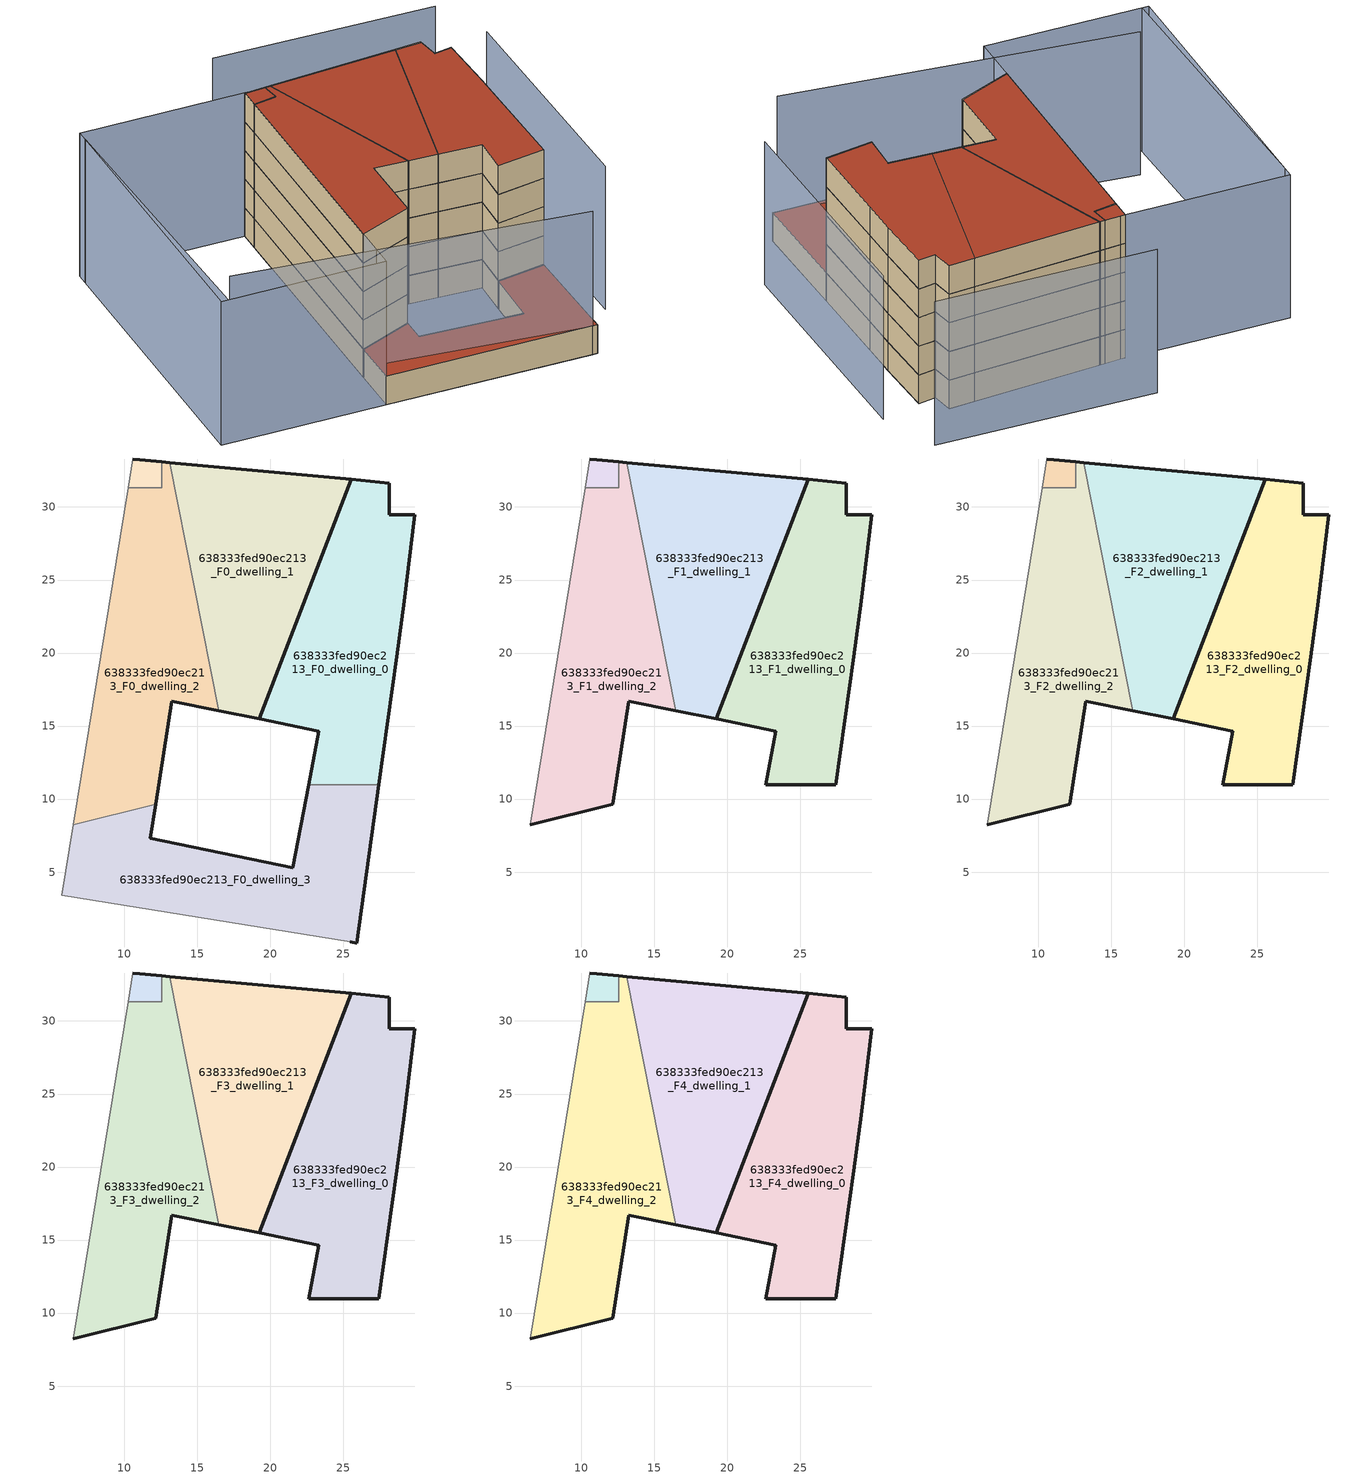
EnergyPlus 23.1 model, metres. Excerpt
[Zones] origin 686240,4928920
638333fed90ec213_F0_dwelling_0
 floor ground (EU_floor_Construction): 27.43,10.99 28.65,19.75 29.18,23.54 29.89,29.47 28.15,29.47 28.15,31.64 25.56,31.88 19.23,15.49 23.33,14.66 22.63,10.99 z0
 wall outside (EU_wall_Construction): 22.63,10.99 23.33,14.66 19.23,15.49 / 19.24,15.49 25.56,31.88 28.15,31.64 28.15,29.47 29.89,29.47 29.18,23.54 28.65,19.75 27.43,10.99 z0:3
 wall to 638333fed90ec213_F0_dwelling_3 (EU_wall_Construction): 27.43,10.99 22.63,10.99 z0:3
638333fed90ec213_F0_dwelling_1
 floor ground (EU_floor_Construction): 19.23,15.49 25.56,31.88 13.11,33.04 16.49,16.05 z0
 wall outside (EU_wall_Construction): 13.11,33.04 25.56,31.88 19.23,15.49 16.49,16.05 z0:3
 wall to 638333fed90ec213_F0_dwelling_2 (EU_wall_Construction): 16.49,16.05 13.11,33.04 z0:3
638333fed90ec213_F0_dwelling_2
 floor ground (EU_floor_Construction): 12.16,9.65 13.26,16.71 16.49,16.05 13.11,33.04 12.57,33.1 12.57,31.3 10.27,31.3 6.51,8.23 z0
 wall outside (EU_wall_Construction): 12.57,33.1 13.11,33.04 / 16.49,16.05 13.26,16.71 12.16,9.65 z0:3
 wall adiabatic (EU_wall_Construction): 6.51,8.23 10.27,31.3 z0:3
 wall to 638333fed90ec213_F0_dwelling_3 (EU_wall_Construction): 12.15,9.65 6.51,8.23 z0:3
 wall to 638333fed90ec213_F0_circulation (EU_wall_Construction): 10.27,31.3 12.57,31.3 12.57,33.1 z0:3
638333fed90ec213_F0_dwelling_3
 floor ground (EU_floor_Construction): 25.93,0.15 27.43,10.99 22.63,10.99 21.55,5.3 11.79,7.32 12.16,9.65 6.51,8.23 5.73,3.43 25.47,0.22 z0
 wall outside (EU_wall_Construction): 12.16,9.65 11.79,7.32 21.55,5.3 22.63,10.99 / 27.43,10.99 25.93,0.15 25.47,0.22 z0:3
 wall adiabatic (EU_wall_Construction): 25.47,0.22 5.73,3.43 6.51,8.23 z0:3
 roof outside (EU_roof_Construction): 27.43,10.99 25.93,0.15 25.47,0.22 5.73,3.43 6.51,8.23 12.16,9.65 11.79,7.32 21.55,5.3 22.63,10.99 z3
638333fed90ec213_F0_circulation
 floor ground (EU_floor_Construction): 12.57,31.3 12.57,33.1 11.08,33.24 10.59,33.29 10.27,31.3 z0
 wall outside (EU_wall_Construction): 10.59,33.29 11.08,33.24 12.57,33.1 z0:3
 wall adiabatic (EU_wall_Construction): 10.27,31.3 10.59,33.29 z0:3
638333fed90ec213_F1_dwelling_0
 floor to 638333fed90ec213_F0_dwelling_0 (EU_floor_Construction): 27.43,10.99 28.65,19.75 29.18,23.54 29.89,29.47 28.15,29.47 28.15,31.64 25.56,31.88 19.23,15.49 23.33,14.66 22.63,10.99 z3
 wall outside (EU_wall_Construction): 19.24,15.49 25.56,31.88 28.15,31.64 28.15,29.47 29.89,29.47 29.18,23.54 28.65,19.75 27.43,10.99 22.63,10.99 23.33,14.66 19.23,15.49 z3:6
638333fed90ec213_F1_dwelling_1
 floor to 638333fed90ec213_F0_dwelling_1 (EU_floor_Construction): 19.23,15.49 25.56,31.88 13.11,33.04 16.49,16.05 z3
 wall outside (EU_wall_Construction): 13.11,33.04 25.56,31.88 19.23,15.49 16.49,16.05 z3:6
 wall to 638333fed90ec213_F1_dwelling_2 (EU_wall_Construction): 16.49,16.05 13.11,33.04 z3:6
638333fed90ec213_F1_dwelling_2
 floor to 638333fed90ec213_F0_dwelling_2 (EU_floor_Construction): 12.15,9.65 13.26,16.71 16.49,16.05 13.11,33.04 12.57,33.1 12.57,31.3 10.27,31.3 6.51,8.23 z3
 wall outside (EU_wall_Construction): 12.57,33.1 13.11,33.04 / 16.49,16.05 13.26,16.71 12.16,9.65 6.51,8.23 z3:6
 wall adiabatic (EU_wall_Construction): 6.51,8.23 10.27,31.3 z3:6
 wall to 638333fed90ec213_F1_circulation (EU_wall_Construction): 10.27,31.3 12.57,31.3 12.57,33.1 z3:6
638333fed90ec213_F1_circulation
 floor to 638333fed90ec213_F0_circulation (EU_floor_Construction): 12.57,31.3 12.57,33.1 11.08,33.24 10.59,33.29 10.27,31.3 z3
 wall outside (EU_wall_Construction): 10.59,33.29 11.08,33.24 12.57,33.1 z3:6
 wall adiabatic (EU_wall_Construction): 10.27,31.3 10.59,33.29 z3:6
638333fed90ec213_F2_dwelling_0
 floor to 638333fed90ec213_F1_dwelling_0 (EU_floor_Construction): 27.43,10.99 28.65,19.75 29.18,23.54 29.89,29.47 28.15,29.47 28.15,31.64 25.56,31.88 19.23,15.49 23.33,14.66 22.63,10.99 z6
 wall outside (EU_wall_Construction): 19.24,15.49 25.56,31.88 28.15,31.64 28.15,29.47 29.89,29.47 29.18,23.54 28.65,19.75 27.43,10.99 22.63,10.99 23.33,14.66 19.23,15.49 z6:9
638333fed90ec213_F2_dwelling_1
 floor to 638333fed90ec213_F1_dwelling_1 (EU_floor_Construction): 19.23,15.49 25.56,31.88 13.11,33.04 16.49,16.05 z6
 wall outside (EU_wall_Construction): 13.11,33.04 25.56,31.88 19.23,15.49 16.49,16.05 z6:9
 wall to 638333fed90ec213_F2_dwelling_2 (EU_wall_Construction): 16.49,16.05 13.11,33.04 z6:9
638333fed90ec213_F2_dwelling_2
 floor to 638333fed90ec213_F1_dwelling_2 (EU_floor_Construction): 12.15,9.65 13.26,16.71 16.49,16.05 13.11,33.04 12.57,33.1 12.57,31.3 10.27,31.3 6.51,8.23 z6
 wall outside (EU_wall_Construction): 12.57,33.1 13.11,33.04 / 16.49,16.05 13.26,16.71 12.16,9.65 6.51,8.23 z6:9
 wall adiabatic (EU_wall_Construction): 6.51,8.23 10.27,31.3 z6:9
 wall to 638333fed90ec213_F2_circulation (EU_wall_Construction): 10.27,31.3 12.57,31.3 12.57,33.1 z6:9
638333fed90ec213_F2_circulation
 floor to 638333fed90ec213_F1_circulation (EU_floor_Construction): 12.57,31.3 12.57,33.1 11.08,33.24 10.59,33.29 10.27,31.3 z6
 wall outside (EU_wall_Construction): 10.59,33.29 11.08,33.24 12.57,33.1 z6:9
 wall adiabatic (EU_wall_Construction): 10.27,31.3 10.59,33.29 z6:9
638333fed90ec213_F3_dwelling_0
 floor to 638333fed90ec213_F2_dwelling_0 (EU_floor_Construction): 27.43,10.99 28.65,19.75 29.18,23.54 29.89,29.47 28.15,29.47 28.15,31.64 25.56,31.88 19.23,15.49 23.33,14.66 22.63,10.99 z9
 wall outside (EU_wall_Construction): 19.24,15.49 25.56,31.88 28.15,31.64 28.15,29.47 29.89,29.47 29.18,23.54 28.65,19.75 27.43,10.99 22.63,10.99 23.33,14.66 19.23,15.49 z9:12
638333fed90ec213_F3_dwelling_1
 floor to 638333fed90ec213_F2_dwelling_1 (EU_floor_Construction): 19.23,15.49 25.56,31.88 13.11,33.04 16.49,16.05 z9
 wall outside (EU_wall_Construction): 13.11,33.04 25.56,31.88 19.23,15.49 16.49,16.05 z9:12
 wall to 638333fed90ec213_F3_dwelling_2 (EU_wall_Construction): 16.49,16.05 13.11,33.04 z9:12
638333fed90ec213_F3_dwelling_2
 floor to 638333fed90ec213_F2_dwelling_2 (EU_floor_Construction): 12.15,9.65 13.26,16.71 16.49,16.05 13.11,33.04 12.57,33.1 12.57,31.3 10.27,31.3 6.51,8.23 z9
 wall outside (EU_wall_Construction): 12.57,33.1 13.11,33.04 / 16.49,16.05 13.26,16.71 12.16,9.65 6.51,8.23 z9:12
 wall adiabatic (EU_wall_Construction): 6.51,8.23 10.27,31.3 z9:12
 wall to 638333fed90ec213_F3_circulation (EU_wall_Construction): 10.27,31.3 12.57,31.3 12.57,33.1 z9:12
638333fed90ec213_F3_circulation
 floor to 638333fed90ec213_F2_circulation (EU_floor_Construction): 12.57,31.3 12.57,33.1 11.08,33.24 10.59,33.29 10.27,31.3 z9
 wall outside (EU_wall_Construction): 10.59,33.29 11.08,33.24 12.57,33.1 z9:12
 wall adiabatic (EU_wall_Construction): 10.27,31.3 10.59,33.29 z9:12
638333fed90ec213_F4_dwelling_0
 floor to 638333fed90ec213_F3_dwelling_0 (EU_floor_Construction): 27.43,10.99 28.65,19.75 29.18,23.54 29.89,29.47 28.15,29.47 28.15,31.64 25.56,31.88 19.23,15.49 23.33,14.66 22.63,10.99 z12
 wall outside (EU_wall_Construction): 19.24,15.49 25.56,31.88 28.15,31.64 28.15,29.47 29.89,29.47 29.18,23.54 28.65,19.75 27.43,10.99 22.63,10.99 23.33,14.66 19.23,15.49 z12:15
 roof outside (EU_roof_Construction): 28.15,31.64 28.15,29.47 29.89,29.47 29.18,23.54 28.65,19.75 27.43,10.99 22.63,10.99 23.33,14.66 19.23,15.49 25.56,31.88 z15
638333fed90ec213_F4_dwelling_1
 floor to 638333fed90ec213_F3_dwelling_1 (EU_floor_Construction): 19.23,15.49 25.56,31.88 13.11,33.04 16.49,16.05 z12
 wall outside (EU_wall_Construction): 13.11,33.04 25.56,31.88 19.23,15.49 16.49,16.05 z12:15
 wall to 638333fed90ec213_F4_dwelling_2 (EU_wall_Construction): 16.49,16.05 13.11,33.04 z12:15
 roof outside (EU_roof_Construction): 25.56,31.88 19.23,15.49 16.49,16.05 13.11,33.04 z15
638333fed90ec213_F4_dwelling_2
 floor to 638333fed90ec213_F3_dwelling_2 (EU_floor_Construction): 12.15,9.65 13.26,16.71 16.49,16.05 13.11,33.04 12.57,33.1 12.57,31.3 10.27,31.3 6.51,8.23 z12
 wall outside (EU_wall_Construction): 12.57,33.1 13.11,33.04 / 16.49,16.05 13.26,16.71 12.16,9.65 6.51,8.23 z12:15
 wall adiabatic (EU_wall_Construction): 6.51,8.23 10.27,31.3 z12:15
 wall to 638333fed90ec213_F4_circulation (EU_wall_Construction): 10.27,31.3 12.57,31.3 12.57,33.1 z12:15
 roof outside (EU_roof_Construction): 13.11,33.04 16.49,16.05 13.26,16.71 12.16,9.65 6.51,8.23 10.27,31.3 12.57,31.3 12.57,33.1 z15
638333fed90ec213_F4_circulation
 floor to 638333fed90ec213_F3_circulation (EU_floor_Construction): 12.57,31.3 12.57,33.1 11.08,33.24 10.59,33.29 10.27,31.3 z12
 wall outside (EU_wall_Construction): 10.59,33.29 11.08,33.24 12.57,33.1 z12:15
 wall adiabatic (EU_wall_Construction): 10.27,31.3 10.59,33.29 z12:15
 roof outside (EU_roof_Construction): 12.57,33.1 12.57,31.3 10.27,31.3 10.59,33.29 11.08,33.24 z15
shading: -5.3,34.77 -9.3,6.01 / -7.05,9.04 25.47,0.22 / 30.44,5.77 33.9,29.81 / 32.43,35.86 11.38,39.56 / 5.74,3.43 -9.98,5.98 / -9.98,5.98 -5.12,35.84 / -5.12,35.84 10.59,33.29 / 10.59,33.29 5.74,3.43 z0:15
[Building]
EU S2 Campaign: North Axis=0; Terrain=City; Solar Distribution=FullExterior
[Site:Location]
Bologna: Latitude=44.5; Longitude=11.25; Time Zone=1; Elevation=37
[SizingPeriod:WeatherFileDays]
AnnualSizingPeriod: Begin Month=1; Begin Day of Month=1; End Month=12; End Day of Month=31; Day of Week for Start Day=Monday; Use Weather File Daylight Saving Period=No; Use Weather File Rain and Snow Indicators=No
[MATERIAL]
EU_InternalMass_Material: Roughness=MediumRough; Thickness=0.1; Conductivity=1; Density=1800; Specific Heat=900; Thermal Absorptance=0.9; Solar Absorptance=0.7; Visible Absorptance=0.7
[MATERIAL:NOMASS] Roughness=MediumRough; Thermal Absorptance=0.9; Solar Absorptance=0.7; Visible Absorptance=0.7
Name | Thermal Resistance
EU_wall_NoMass | 0.905828
EU_roof_NoMass | 0.37593
EU_floor_NoMass | 0.67114
[CONSTRUCTION]
EU_wall_Construction: EU_wall_NoMass
EU_roof_Construction: EU_roof_NoMass
EU_floor_Construction: EU_floor_NoMass
EU_InternalMass_Construction: EU_InternalMass_Material
[ZONE] Type=1; Multiplier=1; Ceiling Height=autocalculate; Floor Area=autocalculate; Part of Total Floor Area=Yes
Name | Volume
638333fed90ec213_F0_dwelling_0 | 386.578
638333fed90ec213_F1_dwelling_0; 638333fed90ec213_F2_dwelling_0; 638333fed90ec213_F3_dwelling_0; 638333fed90ec213_F4_dwelling_0 | 386.579
638333fed90ec213_F0_dwelling_1; 638333fed90ec213_F1_dwelling_1; 638333fed90ec213_F2_dwelling_1; 638333fed90ec213_F3_dwelling_1; 638333fed90ec213_F4_dwelling_1 | 384.272
638333fed90ec213_F0_dwelling_2 | 387.658
638333fed90ec213_F1_dwelling_2; 638333fed90ec213_F2_dwelling_2; 638333fed90ec213_F3_dwelling_2; 638333fed90ec213_F4_dwelling_2 | 387.66
638333fed90ec213_F0_dwelling_3 | 391.862
638333fed90ec213_F0_circulation | 12.1985
638333fed90ec213_F1_circulation; 638333fed90ec213_F2_circulation; 638333fed90ec213_F3_circulation; 638333fed90ec213_F4_circulation | 12.197
[INTERNALMASS] Construction=EU_InternalMass_Construction
Name | Zone or ZoneList | Surface Area
638333fed90ec213_F0_dwelling_0_EU_InternalMass | 638333fed90ec213_F0_dwelling_0 | 128.861
638333fed90ec213_F0_dwelling_1_EU_InternalMass | 638333fed90ec213_F0_dwelling_1 | 128.091
638333fed90ec213_F0_dwelling_2_EU_InternalMass | 638333fed90ec213_F0_dwelling_2 | 129.23
638333fed90ec213_F0_dwelling_3_EU_InternalMass | 638333fed90ec213_F0_dwelling_3 | 130.62
638333fed90ec213_F1_dwelling_0_EU_InternalMass | 638333fed90ec213_F1_dwelling_0 | 172.703
638333fed90ec213_F1_dwelling_1_EU_InternalMass | 638333fed90ec213_F1_dwelling_1 | 173.967
638333fed90ec213_F1_dwelling_2_EU_InternalMass | 638333fed90ec213_F1_dwelling_2 | 170.314
638333fed90ec213_F2_dwelling_0_EU_InternalMass | 638333fed90ec213_F2_dwelling_0 | 172.703
638333fed90ec213_F2_dwelling_1_EU_InternalMass | 638333fed90ec213_F2_dwelling_1 | 173.967
638333fed90ec213_F2_dwelling_2_EU_InternalMass | 638333fed90ec213_F2_dwelling_2 | 170.314
638333fed90ec213_F3_dwelling_0_EU_InternalMass | 638333fed90ec213_F3_dwelling_0 | 172.703
638333fed90ec213_F3_dwelling_1_EU_InternalMass | 638333fed90ec213_F3_dwelling_1 | 173.967
638333fed90ec213_F3_dwelling_2_EU_InternalMass | 638333fed90ec213_F3_dwelling_2 | 170.314
638333fed90ec213_F4_dwelling_0_EU_InternalMass | 638333fed90ec213_F4_dwelling_0 | 172.703
638333fed90ec213_F4_dwelling_1_EU_InternalMass | 638333fed90ec213_F4_dwelling_1 | 173.967
638333fed90ec213_F4_dwelling_2_EU_InternalMass | 638333fed90ec213_F4_dwelling_2 | 170.314
[OTHEREQUIPMENT] Fuel Type=Electricity; Design Level Calculation Method=Watts/Area; Power per Zone Floor Area=1; Fraction Latent=0; Fraction Radiant=0; Fraction Lost=0; Carbon Dioxide Generation Rate=0; EndUse Subcategory=EU_Step8_InternalGains
Name | Zone or ZoneList or Space or SpaceList | Schedule
EU_Step8_InternalGain_638333fed90ec213_F0_dwelling_0_f000 | 638333fed90ec213_F0_dwelling_0 | EU_Step8_GainSchedule_638333fed90ec213_F0_dwelling_0_f000
EU_Step8_InternalGain_638333fed90ec213_F0_dwelling_1_f000 | 638333fed90ec213_F0_dwelling_1 | EU_Step8_GainSchedule_638333fed90ec213_F0_dwelling_1_f000
EU_Step8_InternalGain_638333fed90ec213_F0_dwelling_2_f000 | 638333fed90ec213_F0_dwelling_2 | EU_Step8_GainSchedule_638333fed90ec213_F0_dwelling_2_f000
EU_Step8_InternalGain_638333fed90ec213_F0_dwelling_3_f000 | 638333fed90ec213_F0_dwelling_3 | EU_Step8_GainSchedule_638333fed90ec213_F0_dwelling_3_f000
EU_Step8_InternalGain_638333fed90ec213_F1_dwelling_0_f000 | 638333fed90ec213_F1_dwelling_0 | EU_Step8_GainSchedule_638333fed90ec213_F1_dwelling_0_f000
EU_Step8_InternalGain_638333fed90ec213_F1_dwelling_1_f000 | 638333fed90ec213_F1_dwelling_1 | EU_Step8_GainSchedule_638333fed90ec213_F1_dwelling_1_f000
EU_Step8_InternalGain_638333fed90ec213_F1_dwelling_2_f000 | 638333fed90ec213_F1_dwelling_2 | EU_Step8_GainSchedule_638333fed90ec213_F1_dwelling_2_f000
EU_Step8_InternalGain_638333fed90ec213_F2_dwelling_0_f000 | 638333fed90ec213_F2_dwelling_0 | EU_Step8_GainSchedule_638333fed90ec213_F2_dwelling_0_f000
EU_Step8_InternalGain_638333fed90ec213_F2_dwelling_1_f000 | 638333fed90ec213_F2_dwelling_1 | EU_Step8_GainSchedule_638333fed90ec213_F2_dwelling_1_f000
EU_Step8_InternalGain_638333fed90ec213_F2_dwelling_2_f000 | 638333fed90ec213_F2_dwelling_2 | EU_Step8_GainSchedule_638333fed90ec213_F2_dwelling_2_f000
EU_Step8_InternalGain_638333fed90ec213_F3_dwelling_0_f000 | 638333fed90ec213_F3_dwelling_0 | EU_Step8_GainSchedule_638333fed90ec213_F3_dwelling_0_f000
EU_Step8_InternalGain_638333fed90ec213_F3_dwelling_1_f000 | 638333fed90ec213_F3_dwelling_1 | EU_Step8_GainSchedule_638333fed90ec213_F3_dwelling_1_f000
EU_Step8_InternalGain_638333fed90ec213_F3_dwelling_2_f000 | 638333fed90ec213_F3_dwelling_2 | EU_Step8_GainSchedule_638333fed90ec213_F3_dwelling_2_f000
EU_Step8_InternalGain_638333fed90ec213_F4_dwelling_0_f000 | 638333fed90ec213_F4_dwelling_0 | EU_Step8_GainSchedule_638333fed90ec213_F4_dwelling_0_f000
EU_Step8_InternalGain_638333fed90ec213_F4_dwelling_1_f000 | 638333fed90ec213_F4_dwelling_1 | EU_Step8_GainSchedule_638333fed90ec213_F4_dwelling_1_f000
EU_Step8_InternalGain_638333fed90ec213_F4_dwelling_2_f000 | 638333fed90ec213_F4_dwelling_2 | EU_Step8_GainSchedule_638333fed90ec213_F4_dwelling_2_f000
[ZONEINFILTRATION:DESIGNFLOWRATE] Schedule=EU_AlwaysOn; Design Flow Rate Calculation Method=Flow/Area; Flow Rate per Floor Area=0.0005; Constant Term Coefficient=1; Temperature Term Coefficient=0; Velocity Term Coefficient=0; Velocity Squared Term Coefficient=0
Name | Zone or ZoneList or Space or SpaceList
EU_Circulation_Infiltration_638333fed90ec213_F0_circulation | 638333fed90ec213_F0_circulation
EU_Circulation_Infiltration_638333fed90ec213_F1_circulation | 638333fed90ec213_F1_circulation
EU_Circulation_Infiltration_638333fed90ec213_F2_circulation | 638333fed90ec213_F2_circulation
EU_Circulation_Infiltration_638333fed90ec213_F3_circulation | 638333fed90ec213_F3_circulation
EU_Circulation_Infiltration_638333fed90ec213_F4_circulation | 638333fed90ec213_F4_circulation
[ZONEVENTILATION:DESIGNFLOWRATE] Schedule=EU_AlwaysOn; Design Flow Rate Calculation Method=AirChanges/Hour; Air Changes per Hour=0.73129; Ventilation Type=Natural; Fan Pressure Rise=0; Fan Total Efficiency=1; Constant Term Coefficient=1; Temperature Term Coefficient=0; Velocity Term Coefficient=0; Velocity Squared Term Coefficient=0; Minimum Indoor Temperature=-100; Maximum Indoor Temperature=100; Delta Temperature=-100; Minimum Outdoor Temperature=-100; Maximum Outdoor Temperature=100; Maximum Wind Speed=40
Name | Zone or ZoneList or Space or SpaceList
EU_ConstantAir_638333fed90ec213_F0_dwelling_0 | 638333fed90ec213_F0_dwelling_0
EU_ConstantAir_638333fed90ec213_F0_dwelling_1 | 638333fed90ec213_F0_dwelling_1
EU_ConstantAir_638333fed90ec213_F0_dwelling_2 | 638333fed90ec213_F0_dwelling_2
EU_ConstantAir_638333fed90ec213_F0_dwelling_3 | 638333fed90ec213_F0_dwelling_3
EU_ConstantAir_638333fed90ec213_F1_dwelling_0 | 638333fed90ec213_F1_dwelling_0
EU_ConstantAir_638333fed90ec213_F1_dwelling_1 | 638333fed90ec213_F1_dwelling_1
EU_ConstantAir_638333fed90ec213_F1_dwelling_2 | 638333fed90ec213_F1_dwelling_2
EU_ConstantAir_638333fed90ec213_F2_dwelling_0 | 638333fed90ec213_F2_dwelling_0
EU_ConstantAir_638333fed90ec213_F2_dwelling_1 | 638333fed90ec213_F2_dwelling_1
EU_ConstantAir_638333fed90ec213_F2_dwelling_2 | 638333fed90ec213_F2_dwelling_2
EU_ConstantAir_638333fed90ec213_F3_dwelling_0 | 638333fed90ec213_F3_dwelling_0
EU_ConstantAir_638333fed90ec213_F3_dwelling_1 | 638333fed90ec213_F3_dwelling_1
EU_ConstantAir_638333fed90ec213_F3_dwelling_2 | 638333fed90ec213_F3_dwelling_2
EU_ConstantAir_638333fed90ec213_F4_dwelling_0 | 638333fed90ec213_F4_dwelling_0
EU_ConstantAir_638333fed90ec213_F4_dwelling_1 | 638333fed90ec213_F4_dwelling_1
EU_ConstantAir_638333fed90ec213_F4_dwelling_2 | 638333fed90ec213_F4_dwelling_2
[HVACTEMPLATE:THERMOSTAT] Constant Heating Setpoint=20; Constant Cooling Setpoint=50
EU_HeatOnly_638333fed90ec213_F0_dwelling_0; EU_HeatOnly_638333fed90ec213_F0_dwelling_1; EU_HeatOnly_638333fed90ec213_F0_dwelling_2; EU_HeatOnly_638333fed90ec213_F0_dwelling_3; EU_HeatOnly_638333fed90ec213_F1_dwelling_0; EU_HeatOnly_638333fed90ec213_F1_dwelling_1; EU_HeatOnly_638333fed90ec213_F1_dwelling_2; EU_HeatOnly_638333fed90ec213_F2_dwelling_0; EU_HeatOnly_638333fed90ec213_F2_dwelling_1; EU_HeatOnly_638333fed90ec213_F2_dwelling_2; EU_HeatOnly_638333fed90ec213_F3_dwelling_0; EU_HeatOnly_638333fed90ec213_F3_dwelling_1; EU_HeatOnly_638333fed90ec213_F3_dwelling_2; EU_HeatOnly_638333fed90ec213_F4_dwelling_0; EU_HeatOnly_638333fed90ec213_F4_dwelling_1; EU_HeatOnly_638333fed90ec213_F4_dwelling_2
[HVACTEMPLATE:ZONE:IDEALLOADSAIRSYSTEM] System Availability Schedule=EU_AlwaysOn; Maximum Heating Supply Air Temperature=50; Minimum Cooling Supply Air Temperature=13; Maximum Heating Supply Air Humidity Ratio=0.0156; Minimum Cooling Supply Air Humidity Ratio=0.0077; Heating Limit=NoLimit; Cooling Limit=NoLimit; Heating Availability Schedule=EU_AlwaysOn; Cooling Availability Schedule=EU_CoolingOff; Dehumidification Control Type=ConstantSensibleHeatRatio; Cooling Sensible Heat Ratio=0.7; Dehumidification Setpoint=60; Humidification Control Type=None; Humidification Setpoint=30; Outdoor Air Method=None; Outdoor Air Flow Rate per Person=0.00944; Outdoor Air Flow Rate per Zone Floor Area=0; Outdoor Air Flow Rate per Zone=0; Demand Controlled Ventilation Type=None; Outdoor Air Economizer Type=NoEconomizer; Heat Recovery Type=None; Sensible Heat Recovery Effectiveness=0.7; Latent Heat Recovery Effectiveness=0.65
Name | Template Thermostat
638333fed90ec213_F0_dwelling_0 | EU_HeatOnly_638333fed90ec213_F0_dwelling_0
638333fed90ec213_F0_dwelling_1 | EU_HeatOnly_638333fed90ec213_F0_dwelling_1
638333fed90ec213_F0_dwelling_2 | EU_HeatOnly_638333fed90ec213_F0_dwelling_2
638333fed90ec213_F0_dwelling_3 | EU_HeatOnly_638333fed90ec213_F0_dwelling_3
638333fed90ec213_F1_dwelling_0 | EU_HeatOnly_638333fed90ec213_F1_dwelling_0
638333fed90ec213_F1_dwelling_1 | EU_HeatOnly_638333fed90ec213_F1_dwelling_1
638333fed90ec213_F1_dwelling_2 | EU_HeatOnly_638333fed90ec213_F1_dwelling_2
638333fed90ec213_F2_dwelling_0 | EU_HeatOnly_638333fed90ec213_F2_dwelling_0
638333fed90ec213_F2_dwelling_1 | EU_HeatOnly_638333fed90ec213_F2_dwelling_1
638333fed90ec213_F2_dwelling_2 | EU_HeatOnly_638333fed90ec213_F2_dwelling_2
638333fed90ec213_F3_dwelling_0 | EU_HeatOnly_638333fed90ec213_F3_dwelling_0
638333fed90ec213_F3_dwelling_1 | EU_HeatOnly_638333fed90ec213_F3_dwelling_1
638333fed90ec213_F3_dwelling_2 | EU_HeatOnly_638333fed90ec213_F3_dwelling_2
638333fed90ec213_F4_dwelling_0 | EU_HeatOnly_638333fed90ec213_F4_dwelling_0
638333fed90ec213_F4_dwelling_1 | EU_HeatOnly_638333fed90ec213_F4_dwelling_1
638333fed90ec213_F4_dwelling_2 | EU_HeatOnly_638333fed90ec213_F4_dwelling_2
[SIZING:ZONE] Zone Cooling Design Supply Air Temperature Input Method=SupplyAirTemperature; Zone Cooling Design Supply Air Temperature=13; Zone Heating Design Supply Air Temperature Input Method=SupplyAirTemperature; Zone Heating Design Supply Air Temperature=50; Zone Cooling Design Supply Air Humidity Ratio=0.008; Zone Heating Design Supply Air Humidity Ratio=0.008; Cooling Design Air Flow Method=DesignDay; Cooling Design Air Flow Rate=0; Cooling Minimum Air Flow per Zone Floor Area=0.000762; Cooling Minimum Air Flow=0; Cooling Minimum Air Flow Fraction=0.2; Heating Design Air Flow Method=DesignDay; Heating Design Air Flow Rate=0; Heating Maximum Air Flow per Zone Floor Area=0.002032; Heating Maximum Air Flow=0.141576; Heating Maximum Air Flow Fraction=0.3; Account for Dedicated Outdoor Air System=No; Dedicated Outdoor Air System Control Strategy=NeutralSupplyAir; Dedicated Outdoor Air Low Setpoint Temperature for Design=autosize; Dedicated Outdoor Air High Setpoint Temperature for Design=autosize; Zone Load Sizing Method=Sensible Load Only No Latent Load; Zone Latent Cooling Design Supply Air Humidity Ratio Input Method=HumidityRatioDifference; Zone Cooling Design Supply Air Humidity Ratio Difference=0.005; Zone Latent Heating Design Supply Air Humidity Ratio Input Method=HumidityRatioDifference; Zone Humidification Design Supply Air Humidity Ratio Difference=0.005
638333fed90ec213_F0_dwelling_0; 638333fed90ec213_F0_dwelling_1; 638333fed90ec213_F0_dwelling_2; 638333fed90ec213_F0_dwelling_3; 638333fed90ec213_F1_dwelling_0; 638333fed90ec213_F1_dwelling_1; 638333fed90ec213_F1_dwelling_2; 638333fed90ec213_F2_dwelling_0; 638333fed90ec213_F2_dwelling_1; 638333fed90ec213_F2_dwelling_2; 638333fed90ec213_F3_dwelling_0; 638333fed90ec213_F3_dwelling_1; 638333fed90ec213_F3_dwelling_2; 638333fed90ec213_F4_dwelling_0; 638333fed90ec213_F4_dwelling_1; 638333fed90ec213_F4_dwelling_2
[SCHEDULE:CONSTANT]
Name | Hourly Value
EU_AlwaysOn | 1
EU_CoolingOff | 0
[SCHEDULE:FILE] Column Number=1; Rows to Skip at Top=0; Number of Hours of Data=8760; Column Separator=Comma; Interpolate to Timestep=No; Minutes per Item=60; Adjust Schedule for Daylight Savings=Yes
Name | File
EU_Step8_GainSchedule_638333fed90ec213_F0_dwelling_0_f000 | ../../schedules/638333fed90ec213/638333fed90ec213_F0_dwelling_0_f000_gain.csv
EU_Step8_GainSchedule_638333fed90ec213_F0_dwelling_1_f000 | ../../schedules/638333fed90ec213/638333fed90ec213_F0_dwelling_1_f000_gain.csv
EU_Step8_GainSchedule_638333fed90ec213_F0_dwelling_2_f000 | ../../schedules/638333fed90ec213/638333fed90ec213_F0_dwelling_2_f000_gain.csv
EU_Step8_GainSchedule_638333fed90ec213_F0_dwelling_3_f000 | ../../schedules/638333fed90ec213/638333fed90ec213_F0_dwelling_3_f000_gain.csv
EU_Step8_GainSchedule_638333fed90ec213_F1_dwelling_0_f000 | ../../schedules/638333fed90ec213/638333fed90ec213_F1_dwelling_0_f000_gain.csv
EU_Step8_GainSchedule_638333fed90ec213_F1_dwelling_1_f000 | ../../schedules/638333fed90ec213/638333fed90ec213_F1_dwelling_1_f000_gain.csv
EU_Step8_GainSchedule_638333fed90ec213_F1_dwelling_2_f000 | ../../schedules/638333fed90ec213/638333fed90ec213_F1_dwelling_2_f000_gain.csv
EU_Step8_GainSchedule_638333fed90ec213_F2_dwelling_0_f000 | ../../schedules/638333fed90ec213/638333fed90ec213_F2_dwelling_0_f000_gain.csv
EU_Step8_GainSchedule_638333fed90ec213_F2_dwelling_1_f000 | ../../schedules/638333fed90ec213/638333fed90ec213_F2_dwelling_1_f000_gain.csv
EU_Step8_GainSchedule_638333fed90ec213_F2_dwelling_2_f000 | ../../schedules/638333fed90ec213/638333fed90ec213_F2_dwelling_2_f000_gain.csv
EU_Step8_GainSchedule_638333fed90ec213_F3_dwelling_0_f000 | ../../schedules/638333fed90ec213/638333fed90ec213_F3_dwelling_0_f000_gain.csv
EU_Step8_GainSchedule_638333fed90ec213_F3_dwelling_1_f000 | ../../schedules/638333fed90ec213/638333fed90ec213_F3_dwelling_1_f000_gain.csv
EU_Step8_GainSchedule_638333fed90ec213_F3_dwelling_2_f000 | ../../schedules/638333fed90ec213/638333fed90ec213_F3_dwelling_2_f000_gain.csv
EU_Step8_GainSchedule_638333fed90ec213_F4_dwelling_0_f000 | ../../schedules/638333fed90ec213/638333fed90ec213_F4_dwelling_0_f000_gain.csv
EU_Step8_GainSchedule_638333fed90ec213_F4_dwelling_1_f000 | ../../schedules/638333fed90ec213/638333fed90ec213_F4_dwelling_1_f000_gain.csv
EU_Step8_GainSchedule_638333fed90ec213_F4_dwelling_2_f000 | ../../schedules/638333fed90ec213/638333fed90ec213_F4_dwelling_2_f000_gain.csv
